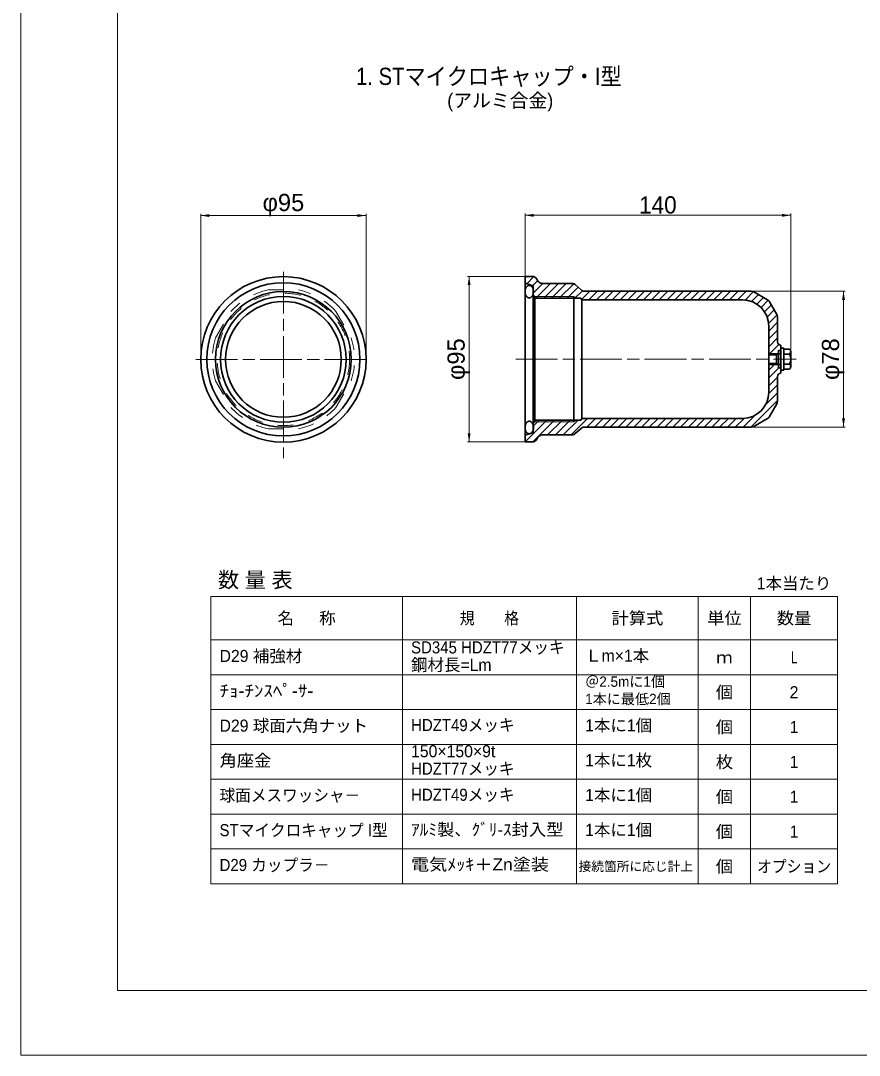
# Model space of a CAD drawing. Units: millimetres at full size, sheet at 1:2; some dimension numbers follow another scale. Extents: x 1805 to 3487, y 895 to 2083.
# Drawn here: x 1805 to 2286, y 895 to 1489 of the extents above; entities that cross this region are included whole.
import ezdxf
from ezdxf.enums import TextEntityAlignment as Align

# ---------------------------------------------------------------- set-up
doc = ezdxf.new("R2010")
doc.units = ezdxf.units.MM
doc.header["$LTSCALE"] = 2
doc.linetypes.add('CHAIN', pattern=[18.5, 12, -1.5, 3.5, -1.5])
doc.linetypes.add('USER1', pattern=[9, 4.5, -4.5])
for name, color, linetype, lineweight in [('1外形線', 7, 'Continuous', 35), ('2細い実線', 3, 'Continuous', 20), ('3隠れ線', 2, 'USER1', 13), ('4中心線', 1, 'CHAIN', 15), ('6寸法線', 4, 'Continuous', 18), ('7 枠・タイトル', 7, 'Continuous', 13), ('8 数量表', 7, 'Continuous', 13), ('Defpoints_2', 7, 'Continuous', 13)]:
    doc.layers.add(name, color=color, linetype=linetype, lineweight=lineweight)
doc.styles.add('ＭＳ Ｐゴシック', font='')
doc.styles.get('ＭＳ Ｐゴシック').set_extended_font_data('MS PGothic')

# ---------------------------------------------------------------- blocks, each defined once
blk = doc.blocks.new('filled_arrow')
at = {"color": 0, "linetype": 'Continuous', "lineweight": -2}
blk.add_solid([(7.5, 1.25), (0, 0), (7.5, -1.25)], dxfattribs=at)

msp = doc.modelspace()

# ---------------------------------------------------------------- linework, layer by layer
at = {"layer": '1外形線'}
for p, q in [((2094.358, 1342.571), (2098.506, 1342.571)), ((2094.358, 1342.571), (2094.358, 1331.267)), ((2094.358, 1342.571), (2094.358, 1331.267)), ((2094.358, 1338.744), (2098.96, 1337.069)), ((2098.96, 1337.069), (2098.96, 1332.068)), ((2101.19, 1340.912), (2101.532, 1340.229)), ((2104.216, 1338.57), (2121.24, 1338.57)), ((2123.217, 1337.827), (2126.512, 1334.844)), ((2094.358, 1331.267), (2094.358, 1251.365)), ((2098.96, 1332.068), (2099.96, 1331.067)), ((2098.96, 1332.068), (2098.96, 1295.055)), ((2099.96, 1331.067), (2099.96, 1330.067)), ((2122.368, 1331.067), (2122.368, 1259.042)), ((2128.526, 1334.068), (2224.318, 1334.068)), ((2233.674, 1329.131), (2225.818, 1333.666)), ((2099.96, 1330.067), (2124.101, 1330.067)), ((2099.96, 1330.067), (2099.96, 1295.055)), ((2124.101, 1330.067), (2126.369, 1330.067)), ((2126.369, 1330.067), (2126.947, 1329.067)), ((2126.947, 1329.068), (2219.37, 1329.068)), ((2126.947, 1329.067), (2126.947, 1261.043)), ((2238.968, 1320.765), (2234.772, 1328.032)), ((2239.37, 1319.265), (2239.37, 1305.068)), ((2234.37, 1314.068), (2234.37, 1295.068)), ((2241.37, 1303.068), (2241.37, 1290.041)), ((2241.378, 1301.318), (2242.978, 1301.318)), ((2242.978, 1288.818), (2242.978, 1301.318)), ((2098.96, 1297.055), (2098.96, 1260.042)), ((2099.96, 1295.055), (2099.96, 1260.042)), ((2241.378, 1298.068), (2234.37, 1298.068)), ((2234.37, 1297.455), (2238.857, 1297.455)), ((2234.37, 1276.041), (2234.37, 1295.041)), ((2238.857, 1297.455), (2239.97, 1298.569)), ((2238.857, 1297.455), (2238.857, 1295.069)), ((2238.857, 1292.654), (2238.857, 1295.041)), ((2239.97, 1300.068), (2241.37, 1300.068)), ((2239.97, 1300.068), (2239.97, 1291.541)), ((2242.978, 1300.842), (2246.178, 1300.842)), ((2242.978, 1297.955), (2246.178, 1297.955)), ((2246.978, 1290.738), (2246.978, 1299.399)), ((2234.37, 1292.654), (2238.857, 1292.654)), ((2239.47, 1292.041), (2234.37, 1292.041)), ((2241.378, 1292.041), (2234.37, 1292.041)), ((2238.857, 1292.654), (2239.97, 1291.541)), ((2239.97, 1290.041), (2239.97, 1291.541)), ((2239.97, 1290.041), (2241.37, 1290.041)), ((2241.37, 1290.041), (2241.37, 1287.041)), ((2242.978, 1292.182), (2246.178, 1292.182)), ((2242.978, 1289.295), (2246.178, 1289.295)), ((2239.37, 1270.845), (2239.37, 1285.041)), ((2241.378, 1288.818), (2242.978, 1288.818)), ((2238.968, 1269.345), (2234.772, 1262.077)), ((2098.96, 1260.042), (2098.96, 1258.042)), ((2099.96, 1260.042), (2099.96, 1259.042)), ((2099.96, 1260.042), (2124.101, 1260.042)), ((2124.101, 1260.042), (2126.369, 1260.042)), ((2126.369, 1260.042), (2126.947, 1261.043)), ((2126.947, 1261.041), (2219.37, 1261.041)), ((2233.674, 1260.979), (2225.818, 1256.443)), ((2098.96, 1258.042), (2099.96, 1259.042)), ((2098.96, 1253.04), (2098.96, 1258.042)), ((2123.217, 1252.282), (2126.512, 1255.265)), ((2128.526, 1256.041), (2224.318, 1256.041)), ((2094.358, 1251.365), (2098.96, 1253.04)), ((2094.358, 1251.365), (2094.358, 1247.538)), ((2094.358, 1247.538), (2098.506, 1247.538)), ((2101.19, 1249.197), (2101.532, 1249.881)), ((2104.216, 1251.54), (2121.24, 1251.54))]:
    msp.add_line(p, q, dxfattribs=at)
for points in [[(2096.778, 1337.437), (2096.659, 1337.431), (2096.54, 1337.419), (2096.422, 1337.398), (2096.305, 1337.367), (2096.189, 1337.328), (2096.075, 1337.281), (2095.962, 1337.226), (2095.851, 1337.162), (2095.742, 1337.09), (2095.637, 1337.011), (2095.532, 1336.924), (2095.432, 1336.829), (2095.335, 1336.728), (2095.242, 1336.62), (2095.151, 1336.504), (2095.065, 1336.382), (2094.984, 1336.254), (2094.906, 1336.12), (2094.832, 1335.98), (2094.764, 1335.836), (2094.7, 1335.687), (2094.641, 1335.534), (2094.589, 1335.376), (2094.54, 1335.214), (2094.497, 1335.05), (2094.46, 1334.881), (2094.429, 1334.712), (2094.402, 1334.539), (2094.382, 1334.365), (2094.368, 1334.189), (2094.358, 1334.013), (2094.356, 1333.836), (2094.358, 1333.66), (2094.368, 1333.484), (2094.383, 1333.308), (2094.403, 1333.134), (2094.429, 1332.961), (2094.46, 1332.792), (2094.497, 1332.623), (2094.54, 1332.459), (2094.589, 1332.297), (2094.642, 1332.14), (2094.701, 1331.986), (2094.764, 1331.837), (2094.832, 1331.693), (2094.906, 1331.553), (2094.984, 1331.419), (2095.065, 1331.291), (2095.151, 1331.169), (2095.242, 1331.053), (2095.336, 1330.945), (2095.432, 1330.844), (2095.532, 1330.749), (2095.637, 1330.662), (2095.742, 1330.583), (2095.852, 1330.511), (2095.962, 1330.447), (2096.075, 1330.392), (2096.19, 1330.345), (2096.305, 1330.306), (2096.422, 1330.275), (2096.54, 1330.254), (2096.659, 1330.242), (2096.778, 1330.236), (2096.897, 1330.242), (2097.015, 1330.254), (2097.133, 1330.275), (2097.25, 1330.306), (2097.367, 1330.345), (2097.481, 1330.392), (2097.594, 1330.447), (2097.705, 1330.511), (2097.813, 1330.583), (2097.92, 1330.662), (2098.023, 1330.749), (2098.124, 1330.844), (2098.221, 1330.945), (2098.314, 1331.053), (2098.404, 1331.169), (2098.49, 1331.291), (2098.572, 1331.419), (2098.65, 1331.553), (2098.723, 1331.693), (2098.791, 1331.837), (2098.856, 1331.986), (2098.914, 1332.14), (2098.967, 1332.297), (2099.016, 1332.459), (2099.058, 1332.624), (2099.096, 1332.792), (2099.127, 1332.962), (2099.154, 1333.134), (2099.174, 1333.308), (2099.188, 1333.484), (2099.197, 1333.66), (2099.2, 1333.837), (2099.197, 1334.014), (2099.188, 1334.189), (2099.174, 1334.365), (2099.154, 1334.539), (2099.127, 1334.712), (2099.096, 1334.881), (2099.058, 1335.05), (2099.016, 1335.214), (2098.967, 1335.376), (2098.914, 1335.534), (2098.856, 1335.687), (2098.791, 1335.836), (2098.723, 1335.98), (2098.65, 1336.121), (2098.572, 1336.254), (2098.49, 1336.382), (2098.404, 1336.504), (2098.314, 1336.62), (2098.221, 1336.728), (2098.124, 1336.829), (2098.023, 1336.924), (2097.919, 1337.011), (2097.813, 1337.09), (2097.705, 1337.162), (2097.594, 1337.226), (2097.48, 1337.281), (2097.367, 1337.328), (2097.25, 1337.367), (2097.133, 1337.398), (2097.015, 1337.419), (2096.897, 1337.431)], [(2096.78, 1252.223), (2096.661, 1252.228), (2096.542, 1252.24), (2096.424, 1252.262), (2096.307, 1252.292), (2096.192, 1252.331), (2096.077, 1252.378), (2095.964, 1252.433), (2095.854, 1252.497), (2095.744, 1252.569), (2095.639, 1252.648), (2095.535, 1252.735), (2095.434, 1252.83), (2095.338, 1252.931), (2095.244, 1253.04), (2095.153, 1253.155), (2095.067, 1253.278), (2094.986, 1253.405), (2094.908, 1253.539), (2094.834, 1253.679), (2094.766, 1253.823), (2094.703, 1253.973), (2094.644, 1254.125), (2094.591, 1254.283), (2094.543, 1254.445), (2094.499, 1254.61), (2094.463, 1254.778), (2094.431, 1254.948), (2094.405, 1255.12), (2094.385, 1255.294), (2094.37, 1255.47), (2094.36, 1255.646), (2094.358, 1255.823), (2094.36, 1256), (2094.37, 1256.175), (2094.385, 1256.351), (2094.405, 1256.525), (2094.431, 1256.698), (2094.462, 1256.867), (2094.499, 1257.036), (2094.542, 1257.2), (2094.591, 1257.362), (2094.644, 1257.519), (2094.703, 1257.673), (2094.766, 1257.822), (2094.834, 1257.967), (2094.908, 1258.107), (2094.986, 1258.24), (2095.067, 1258.368), (2095.153, 1258.49), (2095.244, 1258.606), (2095.337, 1258.714), (2095.434, 1258.815), (2095.534, 1258.91), (2095.639, 1258.998), (2095.744, 1259.077), (2095.853, 1259.148), (2095.964, 1259.212), (2096.077, 1259.267), (2096.191, 1259.315), (2096.307, 1259.353), (2096.424, 1259.384), (2096.542, 1259.405), (2096.661, 1259.418), (2096.78, 1259.423), (2096.899, 1259.418), (2097.017, 1259.405), (2097.135, 1259.384), (2097.252, 1259.354), (2097.369, 1259.315), (2097.482, 1259.267), (2097.596, 1259.212), (2097.707, 1259.148), (2097.815, 1259.077), (2097.922, 1258.998), (2098.025, 1258.91), (2098.126, 1258.815), (2098.223, 1258.714), (2098.316, 1258.606), (2098.406, 1258.49), (2098.492, 1258.368), (2098.574, 1258.241), (2098.652, 1258.107), (2098.725, 1257.967), (2098.793, 1257.822), (2098.858, 1257.673), (2098.916, 1257.519), (2098.969, 1257.362), (2099.018, 1257.2), (2099.06, 1257.036), (2099.098, 1256.867), (2099.129, 1256.698), (2099.156, 1256.525), (2099.176, 1256.351), (2099.19, 1256.176), (2099.199, 1256), (2099.202, 1255.823), (2099.199, 1255.646), (2099.19, 1255.47), (2099.176, 1255.294), (2099.156, 1255.121), (2099.129, 1254.948), (2099.098, 1254.778), (2099.06, 1254.61), (2099.018, 1254.446), (2098.969, 1254.283), (2098.916, 1254.125), (2098.858, 1253.973), (2098.794, 1253.823), (2098.725, 1253.679), (2098.652, 1253.539), (2098.575, 1253.405), (2098.492, 1253.278), (2098.406, 1253.156), (2098.317, 1253.04), (2098.223, 1252.931), (2098.126, 1252.83), (2098.025, 1252.735), (2097.922, 1252.648), (2097.815, 1252.569), (2097.707, 1252.497), (2097.596, 1252.433), (2097.483, 1252.378), (2097.369, 1252.331), (2097.252, 1252.292), (2097.135, 1252.262), (2097.017, 1252.24), (2096.899, 1252.228)]]:
    msp.add_lwpolyline(points, close=True, dxfattribs=at)
for radius in [47.5, 43.985, 38.95, 36.1, 33.25]:
    msp.add_circle((1955.569, 1294.923), radius, dxfattribs=at)
for centre, radius, start, end in [((2098.506, 1339.57), 3.001, 26.56505, 90), ((2104.216, 1341.571), 3.001, 206.56505, 270), ((2121.24, 1335.569), 3.001, 48.81407, 90), ((2128.526, 1337.069), 3.001, 227.85137, 270), ((2224.318, 1331.068), 3, 60, 90), ((2219.37, 1314.068), 15, 0, 90), ((2232.174, 1326.532), 3, 30, 60), ((2236.37, 1319.265), 3, 0, 30), ((2241.37, 1305.068), 2, 180, 270), ((2245.276, 1299.399), 1.702, 302.00461, 57.99539), ((2241.37, 1295.068), 5.608, 329.02089, 30.97911), ((2245.276, 1290.738), 1.702, 302.00461, 57.99539), ((2241.37, 1285.041), 2, 90, 180), ((2219.37, 1276.041), 15, 270, 0), ((2236.37, 1270.845), 3, 330, 0), ((2232.174, 1263.577), 3, 300, 330), ((2232.174, 1263.577), 3, 300, 330), ((2128.526, 1253.04), 3.001, 90, 132.14863), ((2224.318, 1259.041), 3, 270, 300), ((2098.506, 1250.539), 3.001, 270, 333.43495), ((2104.216, 1248.538), 3.001, 90, 153.43495), ((2121.24, 1254.541), 3.001, 270, 311.18593)]:
    msp.add_arc(centre, radius, start, end, dxfattribs=at)
for centre, major_axis in [((2240.692, 1299.052), (0, 1.016)), ((2240.692, 1291.058), (0, -1.016))]:
    msp.add_ellipse(centre, major_axis=major_axis, ratio=0.688699, dxfattribs=at)
at = {"layer": '2細い実線'}
for p, q in [((2094.358, 1341.811), (2095.118, 1342.571)), ((2095.401, 1338.365), (2099.454, 1342.417)), ((2098.693, 1337.166), (2101.61, 1340.083)), ((2098.96, 1332.943), (2104.587, 1338.57)), ((2100.574, 1330.067), (2109.077, 1338.57)), ((2105.064, 1330.067), (2113.567, 1338.57)), ((2109.554, 1330.067), (2118.057, 1338.57)), ((2114.045, 1330.067), (2122.339, 1338.362)), ((2099.96, 1331.067), (2122.368, 1331.067)), ((2118.535, 1330.067), (2124.833, 1336.365)), ((2122.368, 1331.067), (2124.101, 1330.067)), ((2123.025, 1330.067), (2127.292, 1334.334)), ((2126.789, 1329.341), (2131.516, 1334.068)), ((2131.007, 1329.068), (2136.007, 1334.068)), ((2135.497, 1329.068), (2140.497, 1334.068)), ((2139.987, 1329.068), (2144.987, 1334.068)), ((2144.477, 1329.068), (2149.477, 1334.068)), ((2148.967, 1329.068), (2153.967, 1334.068)), ((2153.457, 1329.068), (2158.457, 1334.068)), ((2157.947, 1329.068), (2162.947, 1334.068)), ((2162.437, 1329.068), (2167.437, 1334.068)), ((2166.928, 1329.068), (2171.928, 1334.068)), ((2171.418, 1329.068), (2176.418, 1334.068)), ((2175.908, 1329.068), (2180.908, 1334.068)), ((2180.398, 1329.068), (2185.398, 1334.068)), ((2184.888, 1329.068), (2189.888, 1334.068)), ((2189.378, 1329.068), (2194.378, 1334.068)), ((2193.868, 1329.068), (2198.868, 1334.068)), ((2198.358, 1329.068), (2203.358, 1334.068)), ((2202.849, 1329.068), (2207.849, 1334.068)), ((2207.339, 1329.068), (2212.339, 1334.068)), ((2211.829, 1329.068), (2216.829, 1334.068)), ((2216.319, 1329.068), (2221.319, 1334.068)), ((2220.746, 1329.005), (2225.546, 1333.805)), ((2224.423, 1328.192), (2228.404, 1332.173)), ((2227.436, 1326.715), (2231.251, 1330.53)), ((2229.931, 1324.72), (2234.069, 1328.858)), ((2231.946, 1322.245), (2235.856, 1326.155)), ((2233.445, 1319.254), (2237.5, 1323.308)), ((2234.291, 1315.609), (2239.128, 1320.446)), ((2234.37, 1311.199), (2239.37, 1316.199)), ((2234.37, 1306.708), (2239.37, 1311.708)), ((2234.37, 1302.218), (2239.37, 1307.218)), ((2234.37, 1297.728), (2240.136, 1303.494)), ((2238.587, 1297.455), (2239.97, 1298.838)), ((2241.2, 1300.068), (2241.37, 1300.238)), ((2238.277, 1292.654), (2234.37, 1288.748)), ((2240.153, 1290.041), (2234.37, 1284.258)), ((2239.37, 1284.768), (2234.37, 1279.768)), ((2239.37, 1280.278), (2234.35, 1275.257)), ((2239.37, 1271.297), (2224.114, 1256.041)), ((2239.37, 1275.787), (2232.651, 1269.068)), ((2106.882, 1260.042), (2094.378, 1247.538)), ((2111.372, 1260.042), (2098.893, 1247.563)), ((2102.392, 1260.042), (2098.96, 1256.611)), ((2115.862, 1260.042), (2107.359, 1251.54)), ((2120.352, 1260.042), (2111.849, 1251.54)), ((2124.842, 1260.042), (2116.339, 1251.54)), ((2130.331, 1261.041), (2120.83, 1251.54)), ((2122.368, 1259.042), (2124.101, 1260.042)), ((2134.821, 1261.041), (2129.821, 1256.041)), ((2139.311, 1261.041), (2134.311, 1256.041)), ((2143.802, 1261.041), (2138.802, 1256.041)), ((2148.292, 1261.041), (2143.292, 1256.041)), ((2152.782, 1261.041), (2147.782, 1256.041)), ((2157.272, 1261.041), (2152.272, 1256.041)), ((2161.762, 1261.041), (2156.762, 1256.041)), ((2166.252, 1261.041), (2161.252, 1256.041)), ((2170.742, 1261.041), (2165.742, 1256.041)), ((2175.232, 1261.041), (2170.232, 1256.041)), ((2179.723, 1261.041), (2174.723, 1256.041)), ((2184.213, 1261.041), (2179.213, 1256.041)), ((2188.703, 1261.041), (2183.703, 1256.041)), ((2193.193, 1261.041), (2188.193, 1256.041)), ((2197.683, 1261.041), (2192.683, 1256.041)), ((2202.173, 1261.041), (2197.173, 1256.041)), ((2206.663, 1261.041), (2201.663, 1256.041)), ((2211.153, 1261.041), (2206.153, 1256.041)), ((2215.644, 1261.041), (2210.644, 1256.041)), ((2220.154, 1261.062), (2215.134, 1256.041)), ((2226.343, 1262.76), (2219.624, 1256.041)), ((2234.952, 1262.389), (2233.361, 1260.798)), ((2099.96, 1259.042), (2122.368, 1259.042))]:
    msp.add_line(p, q, dxfattribs=at)
at = {"layer": '3隠れ線'}
for p, q in [((1946.81, 1334.823), (1964.328, 1334.823)), ((1916.635, 1307.287), (1925.394, 1322.457)), ((1985.744, 1322.457), (1994.503, 1307.287)), ((1916.635, 1282.557), (1925.394, 1267.387)), ((1985.744, 1267.387), (1994.503, 1282.557)), ((1946.81, 1255.023), (1964.328, 1255.023))]:
    msp.add_line(p, q, dxfattribs=at)
msp.add_circle((1955.569, 1294.923), 38, dxfattribs=at)
for start, end in [(102.38088, 137.61918), (42.3808, 77.61909), (162.38079, 197.61918), (342.38081, 17.61919), (222.38079, 257.61909), (282.38088, 317.61918)]:
    msp.add_arc((1955.569, 1294.923), 40.85, start, end, dxfattribs=at)
at = {"layer": '4中心線'}
for p, q in [((1955.569, 1345.273), (1955.569, 1238.285)), ((1905.219, 1294.923), (2005.919, 1294.923)), ((2089.038, 1295.055), (2250.031, 1295.055))]:
    msp.add_line(p, q, dxfattribs=at)
at = {"layer": '6寸法線'}
for p, q in [((1908.069, 1294.985), (1908.069, 1378.495)), ((2003.069, 1294.985), (2003.069, 1378.495)), ((2094.358, 1342.634), (2094.358, 1378.627)), ((2246.978, 1295.117), (2246.978, 1378.627)), ((1908.069, 1377.495), (2003.069, 1377.495)), ((2246.978, 1377.627), (2094.358, 1377.627)), ((2094.296, 1342.571), (2061.244, 1342.571)), ((2062.244, 1342.571), (2062.244, 1247.538)), ((2224.38, 1334.068), (2278.298, 1334.068)), ((2277.298, 1334.068), (2277.298, 1256.041)), ((2224.38, 1256.041), (2278.298, 1256.041)), ((2094.296, 1247.538), (2061.244, 1247.538))]:
    msp.add_line(p, q, dxfattribs=at)
at = {"layer": '7 枠・タイトル'}
for p, q in [((1860.323, 932.598), (1860.323, 2046.151)), ((3431.019, 932.598), (1860.323, 932.598))]:
    msp.add_line(p, q, dxfattribs=at)
at = {"layer": '8 数量表'}
for p, q in [((1913.895, 1158.845), (1913.895, 993.845)), ((1913.895, 1158.845), (2273.895, 1158.845)), ((2023.895, 1158.845), (2023.895, 993.845)), ((2123.895, 1158.845), (2123.895, 993.845)), ((2193.895, 1158.845), (2193.895, 993.845)), ((2223.895, 1158.845), (2223.895, 993.845)), ((2273.895, 1158.845), (2273.895, 993.845)), ((1913.895, 1133.845), (2273.895, 1133.845)), ((1913.895, 1113.845), (2273.895, 1113.845)), ((1913.895, 1093.845), (2273.895, 1093.845)), ((1913.895, 1073.845), (2273.895, 1073.845)), ((1913.895, 1053.845), (2273.895, 1053.845)), ((1913.895, 1033.845), (2273.895, 1033.845)), ((1913.895, 1013.845), (2273.895, 1013.845)), ((1913.895, 1013.845), (2273.895, 1013.845)), ((1913.895, 993.845), (2273.895, 993.845)), ((1913.895, 993.845), (2273.895, 993.845))]:
    msp.add_line(p, q, dxfattribs=at)
at = {"layer": 'Defpoints_2'}
msp.add_lwpolyline([(1804.671, 895.375), (3486.671, 895.375), (3486.671, 2083.375), (1804.671, 2083.375)], close=True, dxfattribs=at)

# ---------------------------------------------------------------- block references
at = {"layer": '6寸法線', "xscale": 0.667, "yscale": 0.667}
for p in [(1908.069, 1377.495), (2094.358, 1377.627)]:
    msp.add_blockref('filled_arrow', p, dxfattribs=at)
for p, rotation in [((2003.069, 1377.495), 180), ((2246.978, 1377.627), 180), ((2062.244, 1342.571), 270), ((2277.298, 1334.068), 270), ((2277.298, 1256.041), 90), ((2062.244, 1247.538), 90)]:
    msp.add_blockref('filled_arrow', p, dxfattribs=dict(at, rotation=rotation))

# ---------------------------------------------------------------- texts
at = {"layer": '6寸法線', "style": 'ＭＳ Ｐゴシック', "width": 1.05}
msp.add_text('φ95', height=9.897, dxfattribs=at).set_placement((1955.569, 1385.001), align=Align.MIDDLE_CENTER)
at = {"layer": '6寸法線', "style": 'ＭＳ Ｐゴシック'}
msp.add_text('140', height=9.897, dxfattribs=at).set_placement((2170.668, 1383.627), align=Align.MIDDLE_CENTER)
at = {"layer": '6寸法線', "style": 'ＭＳ Ｐゴシック', "width": 1.05}
for s, p in [('φ95', (2054.738, 1295.055)), ('φ78', (2269.793, 1295.055))]:
    msp.add_text(s, height=9.897, rotation=90, dxfattribs=at).set_placement(p, align=Align.MIDDLE_CENTER)
at = {"layer": '7 枠・タイトル', "style": 'ＭＳ Ｐゴシック', "width": 0.9}
msp.add_text('1. STマイクロキャップ・I型', height=9.897, dxfattribs=at).set_placement((1997.274, 1449.511), align=Align.BOTTOM_LEFT)
at = {"layer": '7 枠・タイトル', "style": 'ＭＳ Ｐゴシック'}
msp.add_text('(アルミ合金)', height=7.918, dxfattribs=at).set_placement((2049.671, 1437.266), align=Align.BOTTOM_LEFT)
at = {"layer": '8 数量表', "style": 'ＭＳ Ｐゴシック'}
for s, height, p in [('数 量 表', 8.908, (1917.967, 1161.212)), ('D29 補強材', 6.928, (1918.895, 1119.103)), ('Ｌm×1本', 6.928, (2128.895, 1119.265)), ('鋼材長=Lm', 6.928, (2028.895, 1114.016)), ('＠2.5mに1個', 5.938, (2128.895, 1105.151)), ('1本に最低2個', 5.938, (2128.895, 1095.206)), ('D29 球面六角ナット', 6.928, (1918.895, 1079.103)), ('1本に1個', 6.928, (2128.895, 1079.265)), ('150×150×9t', 6.928, (2028.895, 1064.425)), ('1本に1枚', 6.928, (2128.895, 1059.265)), ('1本に1個', 6.928, (2128.895, 1039.265)), ('1本に1個', 6.928, (2128.895, 1019.265)), ('接続箇所に応じ計上', 5.358, (2125.091, 999.566))]:
    msp.add_text(s, height=height, dxfattribs=at).set_placement(p, align=Align.BOTTOM_LEFT)
for s, p in [('1本当たり', (2248.895, 1166.345)), ('名\u3000  称', (1968.895, 1146.345)), ('ｍ', (2208.895, 1123.845)), ('2', (2248.895, 1103.845)), ('1', (2248.895, 1083.845)), ('1', (2248.895, 1063.845)), ('1', (2248.895, 1043.845)), ('1', (2248.895, 1023.845))]:
    msp.add_text(s, height=6.928, dxfattribs=at).set_placement(p, align=Align.MIDDLE_CENTER)
for s, width, p in [('規\u3000\u3000格', 0.9, (2073.895, 1146.345)), ('計算式', 1.05, (2158.895, 1146.345)), ('単位', 1.05, (2208.895, 1146.345)), ('数量', 1.05, (2248.895, 1146.345)), ('Ｌ', 0.65, (2248.895, 1123.845)), ('個', 1.05, (2208.895, 1103.845)), ('個', 1.05, (2208.895, 1083.845)), ('枚', 1.05, (2208.895, 1063.845)), ('個', 1.05, (2208.895, 1043.845)), ('個', 1.05, (2208.895, 1043.845)), ('個', 1.05, (2208.895, 1023.845)), ('個', 1.05, (2208.895, 1003.845)), ('オプション', 0.9, (2248.895, 1003.845))]:
    msp.add_text(s, height=6.928, dxfattribs=dict(at, width=width)).set_placement(p, align=Align.MIDDLE_CENTER)
for s, width, p in [('SD345 HDZT77メッキ', 0.95, (2028.895, 1124.016)), ('ﾁｮ-ﾁﾝｽﾍﾟ-ｻ-', 1.15, (1918.895, 1099.103)), ('HDZT49メッキ', 0.95, (2028.895, 1079.425)), ('角座金', 1.05, (1918.895, 1059.103)), ('HDZT77メッキ', 0.95, (2028.895, 1054.425)), ('球面メスワッシャ－', 0.95, (1918.895, 1039.103)), ('HDZT49メッキ', 0.95, (2028.895, 1039.425)), ('STマイクロキャップ I型', 0.95, (1918.895, 1019.103)), ('ｱﾙﾐ製、ｸﾞﾘ-ｽ封入型', 1.05, (2028.895, 1019.425)), ('D29 カップラ－', 0.95, (1918.895, 999.103)), ('電気ﾒｯｷ＋Zn塗装', 1.1, (2028.895, 999.425))]:
    msp.add_text(s, height=6.928, dxfattribs=dict(at, width=width)).set_placement(p, align=Align.BOTTOM_LEFT)

doc.saveas('drawing.dxf')
